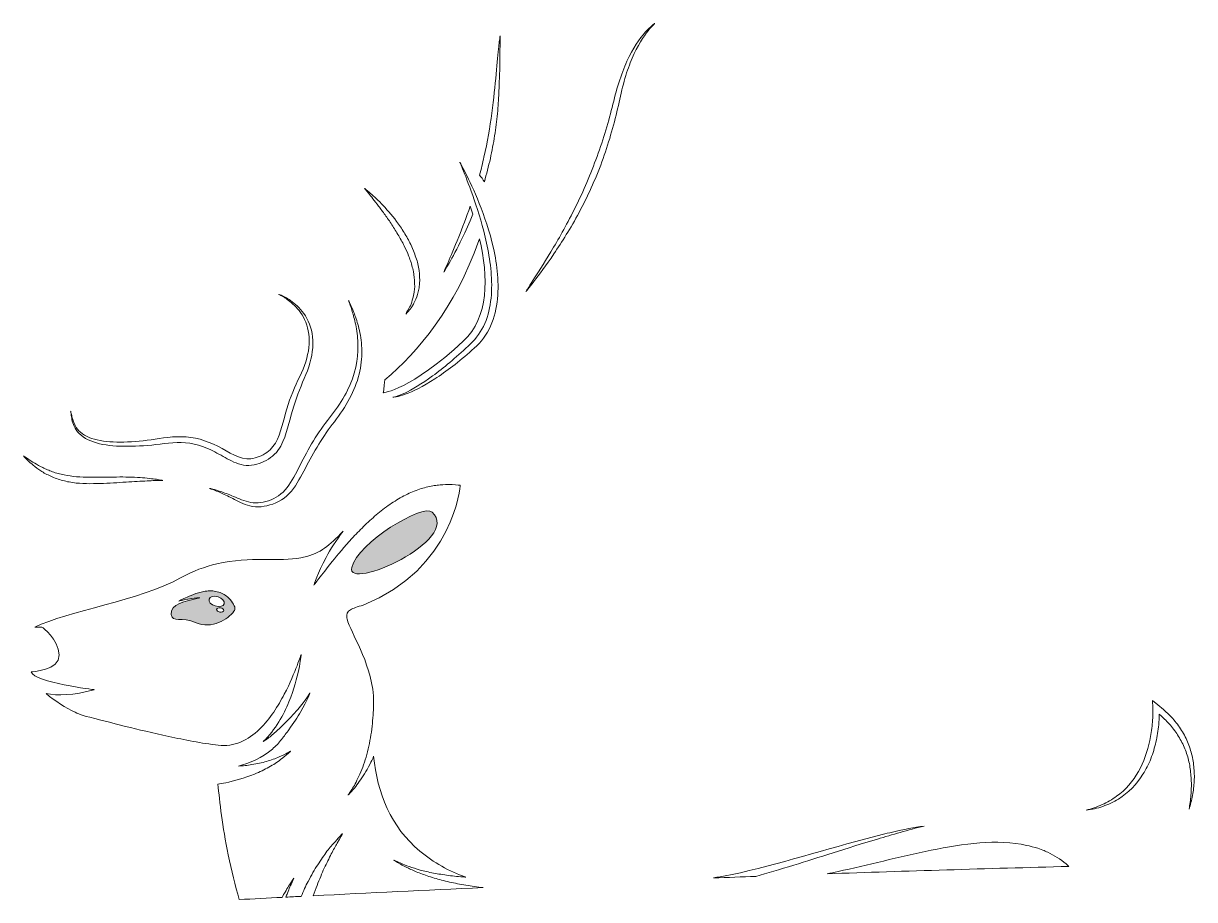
# Model space of a CAD drawing. Header units: inches. Extents: x -622 to 5817, y -2318 to 2869.
# Drawn here: x 5100.9 to 5223.7, y -493.4 to -401.5 of the extents above; entities that cross this region are included whole.
import ezdxf

# ---------------------------------------------------------------- set-up
doc = ezdxf.new("R2010")
doc.units = ezdxf.units.IN
doc.header["$MEASUREMENT"] = 0
doc.layers.add('Layer 1', color=7, linetype='Continuous')

# ---------------------------------------------------------------- blocks, each defined once
blk = doc.blocks.new('block 2')
at = {"layer": 'Layer 1', "true_color": 0x3e9984}
h = blk.add_hatch(color=125, dxfattribs=at)
h.dxf.hatch_style = 2
edge = h.paths.add_edge_path()
edge.add_spline(control_points=[(5143.78, -452.74), (5142.8, -451.84), (5135.96, -455.96), (5135.35, -458.55), (5134.74, -461.13), (5146.96, -455.65), (5143.78, -452.74)], knot_values=[0, 0, 0, 0, 1, 1, 1, 2, 2, 2, 2], degree=3, periodic=1)
h = blk.add_hatch(color=125, dxfattribs=at)
h.dxf.hatch_style = 2
edge = h.paths.add_edge_path()
edge.add_spline(control_points=[(5122.97, -462.45), (5122.96, -462.43), (5122.96, -462.42), (5122.95, -462.41), (5122.85, -462.22), (5122.69, -461.97), (5122.43, -461.73), (5122.17, -461.49), (5121.81, -461.26), (5121.41, -461.13), (5121.2, -461.07), (5120.99, -461.03), (5120.78, -461.01), (5120.57, -461), (5120.35, -461), (5120.15, -461.02), (5119.92, -461.04), (5119.77, -461.09), (5119.56, -461.13), (5119.37, -461.18), (5119.19, -461.24), (5119.01, -461.29), (5118.67, -461.41), (5118.36, -461.54), (5118.09, -461.65), (5117.57, -461.88), (5117.24, -462.07), (5117.24, -462.07), (5117.24, -462.07), (5117.61, -461.97), (5118.16, -461.86), (5118.44, -461.81), (5118.76, -461.76), (5119.11, -461.74), (5119.21, -461.73), (5119.31, -461.73), (5119.42, -461.72), (5117.85, -462.13), (5116.29, -462.33), (5116.44, -463.48), (5116.57, -464.4), (5117.47, -463.65), (5119.05, -464.35), (5120.65, -465.07), (5122.41, -463.99), (5123.01, -463.15), (5123.1, -463.02), (5123.12, -462.88), (5123.09, -462.74), (5123.09, -462.74), (5123.1, -462.73), (5123.1, -462.73), (5123.1, -462.73), (5123.1, -462.72), (5123.09, -462.69), (5123.06, -462.61), (5123.03, -462.53), (5122.97, -462.45)], knot_values=[0, 0, 0, 0, 1, 1, 1, 2, 2, 2, 3, 3, 3, 4, 4, 4, 5, 5, 5, 6, 6, 6, 7, 7, 7, 8, 8, 8, 9, 9, 9, 10, 10, 10, 11, 11, 11, 12, 12, 12, 13, 13, 13, 14, 14, 14, 15, 15, 15, 16, 16, 16, 17, 17, 17, 18, 18, 18, 19, 19, 19, 19], degree=3, periodic=1)
edge = h.paths.add_edge_path()
edge.add_spline(control_points=[(5121.53, -463.23), (5121.33, -463.19), (5121.18, -463.07), (5121.19, -462.95), (5121.21, -462.82), (5121.39, -462.75), (5121.6, -462.78), (5121.81, -462.81), (5121.96, -462.93), (5121.94, -463.06), (5121.92, -463.18), (5121.74, -463.25), (5121.53, -463.23)], knot_values=[0, 0, 0, 0, 1, 1, 1, 2, 2, 2, 3, 3, 3, 4, 4, 4, 4], degree=3, periodic=1)
edge = h.paths.add_edge_path()
edge.add_spline(control_points=[(5121.05, -462.59), (5120.61, -462.46), (5120.32, -462.13), (5120.4, -461.87), (5120.48, -461.61), (5120.9, -461.5), (5121.34, -461.63), (5121.78, -461.77), (5122.07, -462.09), (5121.99, -462.36), (5121.91, -462.62), (5121.49, -462.72), (5121.05, -462.59)], knot_values=[0, 0, 0, 0, 1, 1, 1, 2, 2, 2, 3, 3, 3, 4, 4, 4, 4], degree=3, periodic=1)
at = {"layer": 'Layer 1', "lineweight": 0}
for points, knots in [([(5153.62, -429.61), (5153.62, -429.61), (5153.88, -429.19), (5154.35, -428.46), (5154.81, -427.74), (5155.47, -426.7), (5156.23, -425.44), (5156.61, -424.81), (5157.02, -424.12), (5157.43, -423.38), (5157.83, -422.64), (5158.25, -421.86), (5158.66, -421.04), (5159.5, -419.4), (5160.28, -417.61), (5160.95, -415.77), (5161.29, -414.86), (5161.61, -413.93), (5161.89, -413.01), (5162.18, -412.09), (5162.44, -411.19), (5162.65, -410.28), (5162.87, -409.39), (5163.09, -408.52), (5163.35, -407.7), (5163.61, -406.89), (5163.9, -406.13), (5164.21, -405.45), (5164.82, -404.08), (5165.56, -403.06), (5166.13, -402.41), (5166.41, -402.08), (5166.67, -401.85), (5166.84, -401.7), (5167.02, -401.55), (5167.12, -401.47), (5167.12, -401.47), (5167.12, -401.47), (5167.03, -401.56), (5166.87, -401.73), (5166.71, -401.9), (5166.49, -402.15), (5166.23, -402.49), (5165.71, -403.17), (5165.1, -404.24), (5164.56, -405.6), (5164.3, -406.28), (5164.04, -407.03), (5163.83, -407.84), (5163.61, -408.65), (5163.44, -409.52), (5163.23, -410.42), (5163.03, -411.32), (5162.77, -412.26), (5162.5, -413.19), (5162.23, -414.13), (5161.92, -415.07), (5161.59, -416.01), (5160.89, -417.86), (5160.06, -419.67), (5159.19, -421.31), (5158.76, -422.14), (5158.3, -422.91), (5157.85, -423.63), (5157.41, -424.36), (5156.97, -425.03), (5156.56, -425.64), (5155.73, -426.88), (5154.97, -427.85), (5154.46, -428.54), (5153.92, -429.22), (5153.62, -429.61), (5153.62, -429.61)], [0, 0, 0, 0, 1, 1, 1, 2, 2, 2, 3, 3, 3, 4, 4, 4, 5, 5, 5, 6, 6, 6, 7, 7, 7, 8, 8, 8, 9, 9, 9, 10, 10, 10, 11, 11, 11, 12, 12, 12, 13, 13, 13, 14, 14, 14, 15, 15, 15, 16, 16, 16, 17, 17, 17, 18, 18, 18, 19, 19, 19, 20, 20, 20, 21, 21, 21, 22, 22, 22, 23, 23, 23, 24, 24, 24, 24]), ([(5148.76, -417.38), (5148.93, -416.75), (5149.09, -416.13), (5149.22, -415.49), (5149.93, -412.38), (5150.28, -409.2), (5150.49, -406.79), (5150.61, -405.59), (5150.71, -404.59), (5150.78, -403.89), (5150.85, -403.19), (5150.9, -402.79), (5150.9, -402.79), (5150.9, -402.79), (5150.9, -403.19), (5150.9, -403.89), (5150.89, -404.6), (5150.9, -405.61), (5150.86, -406.81), (5150.83, -407.42), (5150.81, -408.07), (5150.78, -408.76), (5150.73, -409.46), (5150.71, -410.18), (5150.63, -410.94), (5150.55, -411.7), (5150.46, -412.48), (5150.34, -413.26), (5150.21, -414.05), (5150.06, -414.85), (5149.89, -415.64), (5149.7, -416.46), (5149.49, -417.28), (5149.26, -418.08), (5149.1, -417.84), (5148.93, -417.61), (5148.76, -417.38)], [0, 0, 0, 0, 1, 1, 1, 2, 2, 2, 3, 3, 3, 4, 4, 4, 5, 5, 5, 6, 6, 6, 7, 7, 7, 8, 8, 8, 9, 9, 9, 10, 10, 10, 11, 11, 11, 12, 12, 12, 12]), ([(5150.21, -425.05), (5150.6, -426.81), (5150.84, -428.77), (5150.59, -430.73), (5150.46, -431.7), (5150.2, -432.68), (5149.75, -433.55), (5149.32, -434.43), (5148.64, -435.19), (5147.95, -435.77), (5147.29, -436.37), (5146.61, -436.93), (5145.95, -437.43), (5145.3, -437.93), (5144.66, -438.38), (5144.06, -438.77), (5142.85, -439.57), (5141.75, -440.08), (5140.96, -440.37), (5140.17, -440.66), (5139.68, -440.69), (5139.68, -440.69), (5139.68, -440.69), (5140.16, -440.6), (5140.91, -440.25), (5141.67, -439.91), (5142.69, -439.29), (5143.84, -438.46), (5145, -437.63), (5146.25, -436.55), (5147.55, -435.33), (5148.21, -434.74), (5148.76, -434.06), (5149.16, -433.26), (5149.57, -432.46), (5149.8, -431.55), (5149.92, -430.64), (5150.17, -428.8), (5149.95, -426.91), (5149.62, -425.17), (5149.28, -423.44), (5148.83, -421.84), (5148.37, -420.49), (5147.91, -419.14), (5147.5, -418.02), (5147.18, -417.24), (5146.87, -416.47), (5146.69, -416.03), (5146.69, -416.03), (5146.69, -416.03), (5146.92, -416.44), (5147.3, -417.19), (5147.67, -417.94), (5148.2, -419.01), (5148.73, -420.36), (5149.25, -421.69), (5149.82, -423.28), (5150.21, -425.05)], [0, 0, 0, 0, 1, 1, 1, 2, 2, 2, 3, 3, 3, 4, 4, 4, 5, 5, 5, 6, 6, 6, 7, 7, 7, 8, 8, 8, 9, 9, 9, 10, 10, 10, 11, 11, 11, 12, 12, 12, 13, 13, 13, 14, 14, 14, 15, 15, 15, 16, 16, 16, 17, 17, 17, 18, 18, 18, 19, 19, 19, 19]), ([(5141.82, -427.5), (5141.72, -427.09), (5141.62, -426.66), (5141.46, -426.23), (5141.38, -426.02), (5141.3, -425.81), (5141.22, -425.59), (5141.22, -425.59), (5140.93, -424.97), (5140.93, -424.97), (5140.75, -424.54), (5140.5, -424.15), (5140.28, -423.75), (5140.03, -423.36), (5139.82, -422.96), (5139.57, -422.6), (5139.33, -422.24), (5139.09, -421.89), (5138.85, -421.56), (5138.62, -421.23), (5138.38, -420.93), (5138.17, -420.64), (5137.74, -420.08), (5137.38, -419.61), (5137.12, -419.29), (5136.85, -418.97), (5136.7, -418.78), (5136.7, -418.78), (5136.7, -418.78), (5136.89, -418.93), (5137.21, -419.2), (5137.52, -419.48), (5137.97, -419.87), (5138.47, -420.39), (5138.96, -420.91), (5139.53, -421.53), (5140.06, -422.26), (5140.34, -422.61), (5140.59, -423.01), (5140.85, -423.41), (5141.08, -423.82), (5141.34, -424.23), (5141.54, -424.67), (5141.54, -424.67), (5141.84, -425.34), (5141.84, -425.34), (5141.92, -425.57), (5142, -425.8), (5142.08, -426.02), (5142.18, -426.25), (5142.23, -426.48), (5142.28, -426.71), (5142.32, -426.95), (5142.39, -427.17), (5142.42, -427.4), (5142.46, -427.86), (5142.52, -428.31), (5142.46, -428.73), (5142.44, -428.94), (5142.44, -429.15), (5142.4, -429.35), (5142.35, -429.54), (5142.3, -429.73), (5142.25, -429.91), (5142.19, -430.27), (5142, -430.56), (5141.87, -430.83), (5141.79, -430.96), (5141.74, -431.09), (5141.67, -431.19), (5141.59, -431.29), (5141.52, -431.38), (5141.45, -431.47), (5141.19, -431.79), (5141.03, -431.97), (5141.03, -431.97), (5141.03, -431.97), (5141.14, -431.75), (5141.34, -431.39), (5141.39, -431.31), (5141.44, -431.21), (5141.5, -431.1), (5141.56, -430.99), (5141.59, -430.86), (5141.64, -430.72), (5141.71, -430.45), (5141.85, -430.16), (5141.87, -429.82), (5141.9, -429.65), (5141.92, -429.47), (5141.95, -429.29), (5141.97, -429.11), (5141.95, -428.91), (5141.95, -428.72), (5141.98, -428.33), (5141.87, -427.92), (5141.82, -427.5)], [0, 0, 0, 0, 1, 1, 1, 2, 2, 2, 3, 3, 3, 4, 4, 4, 5, 5, 5, 6, 6, 6, 7, 7, 7, 8, 8, 8, 9, 9, 9, 10, 10, 10, 11, 11, 11, 12, 12, 12, 13, 13, 13, 14, 14, 14, 15, 15, 15, 16, 16, 16, 17, 17, 17, 18, 18, 18, 19, 19, 19, 20, 20, 20, 21, 21, 21, 22, 22, 22, 23, 23, 23, 24, 24, 24, 25, 25, 25, 26, 26, 26, 27, 27, 27, 28, 28, 28, 29, 29, 29, 30, 30, 30, 31, 31, 31, 32, 32, 32, 32]), ([(5148.05, -421.5), (5147.68, -422.42), (5147.28, -423.27), (5146.93, -424.02), (5146.41, -425.11), (5145.9, -425.99), (5145.57, -426.61), (5145.22, -427.22), (5145.02, -427.57), (5145.02, -427.57), (5145.02, -427.57), (5145.17, -427.2), (5145.45, -426.55), (5145.73, -425.9), (5146.12, -424.97), (5146.57, -423.86), (5146.96, -422.92), (5147.37, -421.82), (5147.77, -420.65), (5147.87, -420.93), (5147.96, -421.21), (5148.05, -421.5)], [0, 0, 0, 0, 1, 1, 1, 2, 2, 2, 3, 3, 3, 4, 4, 4, 5, 5, 5, 6, 6, 6, 7, 7, 7, 7]), ([(5148.69, -424.26), (5148.71, -424.19), (5148.74, -424.13), (5148.76, -424.06), (5149.7, -428.1), (5149.73, -432.31), (5147.05, -434.8), (5141.51, -439.95), (5138.66, -440.23), (5138.66, -440.23), (5138.66, -440.23), (5138.76, -439.71), (5138.82, -438.88), (5142.33, -435.9), (5146.15, -431.38), (5148.69, -424.26)], [0, 0, 0, 0, 1, 1, 1, 2, 2, 2, 3, 3, 3, 4, 4, 4, 5, 5, 5, 5]), ([(5117.49, -445.44), (5116.29, -445.39), (5115.11, -445.68), (5113.95, -445.74), (5112.81, -445.84), (5111.71, -445.87), (5110.7, -445.81), (5109.7, -445.75), (5108.77, -445.6), (5107.99, -445.27), (5107.22, -444.96), (5106.64, -444.45), (5106.35, -443.92), (5106.06, -443.4), (5106.01, -442.93), (5105.96, -442.62), (5105.91, -442.31), (5105.89, -442.15), (5105.89, -442.15), (5105.89, -442.15), (5105.93, -442.31), (5106, -442.61), (5106.07, -442.91), (5106.17, -443.37), (5106.48, -443.85), (5106.78, -444.33), (5107.34, -444.76), (5108.09, -445.01), (5108.84, -445.26), (5109.74, -445.37), (5110.72, -445.4), (5111.7, -445.41), (5112.77, -445.34), (5113.9, -445.2), (5115.01, -445.09), (5116.2, -444.79), (5117.51, -444.83), (5118.8, -444.84), (5120.13, -445.22), (5121.32, -445.84), (5122.5, -446.43), (5123.61, -447.27), (5124.79, -447.14), (5125.35, -447.08), (5125.98, -446.82), (5126.46, -446.49), (5126.95, -446.15), (5127.3, -445.65), (5127.56, -445.09), (5128.05, -443.95), (5128.3, -442.65), (5128.7, -441.46), (5129.06, -440.26), (5129.6, -439.13), (5130.09, -438.12), (5130.55, -437.1), (5130.84, -436.08), (5130.89, -435.11), (5130.95, -434.15), (5130.76, -433.26), (5130.42, -432.55), (5130.08, -431.83), (5129.62, -431.29), (5129.19, -430.91), (5128.77, -430.52), (5128.39, -430.27), (5128.12, -430.11), (5127.85, -429.95), (5127.7, -429.89), (5127.7, -429.89), (5127.7, -429.89), (5127.85, -429.94), (5128.14, -430.08), (5128.42, -430.22), (5128.83, -430.43), (5129.28, -430.81), (5129.74, -431.17), (5130.25, -431.7), (5130.65, -432.43), (5131.06, -433.15), (5131.31, -434.1), (5131.28, -435.12), (5131.27, -436.15), (5131, -437.25), (5130.56, -438.32), (5130.08, -439.39), (5129.64, -440.46), (5129.27, -441.64), (5128.89, -442.82), (5128.67, -444.08), (5128.15, -445.35), (5127.88, -445.98), (5127.45, -446.61), (5126.85, -447.03), (5126.25, -447.45), (5125.62, -447.73), (5124.86, -447.83), (5124.11, -447.92), (5123.37, -447.68), (5122.76, -447.38), (5122.14, -447.07), (5121.58, -446.72), (5121.02, -446.43), (5119.89, -445.83), (5118.69, -445.47), (5117.49, -445.44)], [0, 0, 0, 0, 1, 1, 1, 2, 2, 2, 3, 3, 3, 4, 4, 4, 5, 5, 5, 6, 6, 6, 7, 7, 7, 8, 8, 8, 9, 9, 9, 10, 10, 10, 11, 11, 11, 12, 12, 12, 13, 13, 13, 14, 14, 14, 15, 15, 15, 16, 16, 16, 17, 17, 17, 18, 18, 18, 19, 19, 19, 20, 20, 20, 21, 21, 21, 22, 22, 22, 23, 23, 23, 24, 24, 24, 25, 25, 25, 26, 26, 26, 27, 27, 27, 28, 28, 28, 29, 29, 29, 30, 30, 30, 31, 31, 31, 32, 32, 32, 33, 33, 33, 34, 34, 34, 35, 35, 35, 35]), ([(5120.79, -450.33), (5121.01, -450.39), (5121.33, -450.48), (5121.74, -450.63), (5122.14, -450.76), (5122.63, -450.96), (5123.17, -451.19), (5123.72, -451.41), (5124.33, -451.69), (5125.02, -451.76), (5125.7, -451.84), (5126.46, -451.66), (5127.18, -451.32), (5127.9, -450.99), (5128.48, -450.39), (5128.95, -449.65), (5129.43, -448.9), (5129.82, -448.04), (5130.27, -447.19), (5130.71, -446.33), (5131.19, -445.47), (5131.73, -444.64), (5132.26, -443.82), (5132.89, -443.04), (5133.46, -442.29), (5134.03, -441.54), (5134.52, -440.76), (5134.91, -439.96), (5135.7, -438.36), (5136.06, -436.7), (5136.01, -435.26), (5136.01, -434.54), (5135.91, -433.89), (5135.82, -433.31), (5135.7, -432.73), (5135.58, -432.23), (5135.45, -431.83), (5135.34, -431.42), (5135.21, -431.11), (5135.14, -430.89), (5135.07, -430.68), (5135.03, -430.56), (5135.03, -430.56), (5135.03, -430.56), (5135.08, -430.67), (5135.18, -430.88), (5135.27, -431.09), (5135.43, -431.38), (5135.57, -431.79), (5135.74, -432.18), (5135.9, -432.68), (5136.06, -433.25), (5136.2, -433.84), (5136.36, -434.5), (5136.39, -435.25), (5136.45, -435.99), (5136.41, -436.8), (5136.26, -437.64), (5136.1, -438.49), (5135.85, -439.37), (5135.44, -440.21), (5135.05, -441.05), (5134.54, -441.88), (5133.97, -442.67), (5133.39, -443.46), (5132.81, -444.2), (5132.29, -445.02), (5131.77, -445.82), (5131.28, -446.65), (5130.83, -447.49), (5130.38, -448.33), (5129.97, -449.18), (5129.45, -449.97), (5128.95, -450.77), (5128.22, -451.45), (5127.39, -451.78), (5126.58, -452.11), (5125.74, -452.27), (5124.97, -452.15), (5124.2, -452.03), (5123.59, -451.68), (5123.07, -451.42), (5122.54, -451.15), (5122.08, -450.92), (5121.69, -450.75), (5120.91, -450.41), (5120.45, -450.25), (5120.45, -450.25), (5120.45, -450.25), (5120.57, -450.28), (5120.79, -450.33)], [0, 0, 0, 0, 1, 1, 1, 2, 2, 2, 3, 3, 3, 4, 4, 4, 5, 5, 5, 6, 6, 6, 7, 7, 7, 8, 8, 8, 9, 9, 9, 10, 10, 10, 11, 11, 11, 12, 12, 12, 13, 13, 13, 14, 14, 14, 15, 15, 15, 16, 16, 16, 17, 17, 17, 18, 18, 18, 19, 19, 19, 20, 20, 20, 21, 21, 21, 22, 22, 22, 23, 23, 23, 24, 24, 24, 25, 25, 25, 26, 26, 26, 27, 27, 27, 28, 28, 28, 29, 29, 29, 30, 30, 30, 30]), ([(5115.54, -449.41), (5115.54, -449.41), (5115.3, -449.42), (5114.88, -449.44), (5114.46, -449.43), (5113.86, -449.48), (5113.15, -449.51), (5112.44, -449.55), (5111.61, -449.6), (5110.72, -449.66), (5109.83, -449.72), (5108.87, -449.76), (5107.91, -449.76), (5107.42, -449.76), (5106.94, -449.73), (5106.46, -449.69), (5105.98, -449.63), (5105.51, -449.55), (5105.06, -449.43), (5104.84, -449.38), (5104.62, -449.3), (5104.41, -449.23), (5104.2, -449.15), (5104, -449.08), (5103.81, -448.98), (5103.62, -448.89), (5103.43, -448.8), (5103.25, -448.72), (5103.09, -448.61), (5102.92, -448.51), (5102.77, -448.41), (5102.45, -448.23), (5102.2, -448.01), (5101.97, -447.82), (5101.74, -447.64), (5101.55, -447.47), (5101.4, -447.32), (5101.1, -447.02), (5100.94, -446.85), (5100.94, -446.85), (5100.94, -446.85), (5101.14, -446.98), (5101.49, -447.21), (5101.65, -447.34), (5101.86, -447.48), (5102.12, -447.62), (5102.37, -447.76), (5102.64, -447.93), (5102.96, -448.07), (5103.12, -448.15), (5103.28, -448.23), (5103.45, -448.31), (5103.63, -448.37), (5103.81, -448.44), (5104, -448.51), (5104.18, -448.59), (5104.38, -448.64), (5104.58, -448.69), (5104.78, -448.74), (5104.98, -448.81), (5105.2, -448.84), (5105.62, -448.94), (5106.07, -448.98), (5106.52, -449.03), (5106.98, -449.06), (5107.44, -449.09), (5107.91, -449.08), (5108.85, -449.1), (5109.8, -449.06), (5110.7, -449.06), (5111.6, -449.05), (5112.44, -449.07), (5113.16, -449.12), (5113.88, -449.17), (5114.47, -449.25), (5114.89, -449.3), (5115.3, -449.36), (5115.54, -449.41), (5115.54, -449.41)], [0, 0, 0, 0, 1, 1, 1, 2, 2, 2, 3, 3, 3, 4, 4, 4, 5, 5, 5, 6, 6, 6, 7, 7, 7, 8, 8, 8, 9, 9, 9, 10, 10, 10, 11, 11, 11, 12, 12, 12, 13, 13, 13, 14, 14, 14, 15, 15, 15, 16, 16, 16, 17, 17, 17, 18, 18, 18, 19, 19, 19, 20, 20, 20, 21, 21, 21, 22, 22, 22, 23, 23, 23, 24, 24, 24, 25, 25, 25, 26, 26, 26, 26]), ([(5128.63, -478), (5128.42, -478.12), (5128.11, -478.28), (5127.74, -478.43), (5127.55, -478.52), (5127.34, -478.59), (5127.12, -478.67), (5126.91, -478.76), (5126.67, -478.83), (5126.43, -478.89), (5125.95, -479.04), (5125.42, -479.15), (5124.89, -479.23), (5124.41, -479.31), (5123.93, -479.36), (5123.47, -479.38), (5124.64, -479.08), (5125.96, -478.53), (5127.04, -477.6), (5127.39, -477.29), (5127.75, -476.93), (5128, -476.59), (5128.26, -476.25), (5128.53, -475.9), (5128.77, -475.57), (5129.26, -474.89), (5129.68, -474.24), (5130.01, -473.67), (5130.69, -472.53), (5130.98, -471.71), (5130.98, -471.71), (5130.98, -471.71), (5130.54, -472.47), (5129.69, -473.45), (5129.27, -473.94), (5128.76, -474.49), (5128.18, -475.06), (5127.89, -475.34), (5127.59, -475.61), (5127.27, -475.9), (5126.94, -476.19), (5126.66, -476.43), (5126.32, -476.66), (5126.24, -476.71), (5126.15, -476.76), (5126.06, -476.82), (5126.22, -476.66), (5126.38, -476.5), (5126.53, -476.34), (5127.15, -475.67), (5127.62, -474.93), (5128.02, -474.23), (5128.42, -473.52), (5128.71, -472.81), (5128.97, -472.16), (5129.46, -470.85), (5129.72, -469.72), (5129.87, -468.93), (5130.02, -468.13), (5130.05, -467.67), (5130.05, -467.67), (5130.05, -467.67), (5129.91, -468.11), (5129.62, -468.86), (5129.33, -469.6), (5128.9, -470.66), (5128.28, -471.85), (5127.65, -473.04), (5126.84, -474.4), (5125.68, -475.53), (5125.11, -476.09), (5124.44, -476.56), (5123.71, -476.87), (5122.98, -477.18), (5122.18, -477.29), (5121.37, -477.2), (5120.98, -477.16), (5120.48, -477.07), (5120.05, -477.02), (5119.61, -476.95), (5119.17, -476.87), (5118.74, -476.8), (5117.86, -476.63), (5117, -476.45), (5116.17, -476.29), (5114.52, -475.92), (5112.97, -475.55), (5111.64, -475.22), (5108.98, -474.54), (5107.21, -474.09), (5107.21, -474.09), (5106.89, -473.97), (5106.6, -473.85), (5106.36, -473.73), (5105.37, -473.27), (5104.29, -472.58), (5103.31, -471.78), (5104.54, -472.03), (5106.18, -471.96), (5108.36, -471.38), (5108.44, -471.36), (5102.12, -470.65), (5101.74, -469.49), (5101.74, -469.49), (5104.81, -469.39), (5104.69, -467.73), (5104.57, -466.06), (5102.94, -464.83), (5102.94, -464.83), (5102.94, -464.83), (5102.6, -464.8), (5102.12, -464.81), (5105.58, -463.14), (5113.16, -461.99), (5117.39, -459.65), (5118.71, -458.91), (5120, -458.46), (5121.23, -458.17), (5124.74, -457.36), (5127.8, -457.98), (5130.03, -457.53), (5130.12, -457.51), (5130.22, -457.49), (5130.31, -457.47), (5132.17, -457.04), (5132.95, -456.28), (5134.45, -454.75), (5133.71, -455.7), (5133.12, -456.65), (5132.67, -457.49), (5131.74, -459.17), (5131.39, -460.4), (5131.39, -460.4), (5131.39, -460.4), (5132.15, -459.38), (5133.31, -457.92), (5133.9, -457.2), (5134.59, -456.37), (5135.37, -455.52), (5135.75, -455.09), (5136.18, -454.68), (5136.6, -454.25), (5137.02, -453.83), (5137.47, -453.42), (5137.93, -453.03), (5138.39, -452.64), (5138.86, -452.26), (5139.35, -451.94), (5139.84, -451.61), (5140.32, -451.3), (5140.82, -451.04), (5141.31, -450.79), (5141.8, -450.56), (5142.28, -450.4), (5142.77, -450.23), (5143.23, -450.11), (5143.68, -450.02), (5143.9, -449.98), (5144.11, -449.95), (5144.32, -449.92), (5144.52, -449.9), (5144.72, -449.88), (5144.9, -449.87), (5145.28, -449.84), (5145.6, -449.87), (5145.88, -449.86), (5146.43, -449.9), (5146.74, -449.92), (5146.74, -449.92), (5146.74, -449.92), (5146.09, -458.7), (5136.55, -462.5), (5135.96, -462.67), (5135.49, -462.82), (5135.22, -462.98), (5134.89, -463.19), (5134.78, -463.46), (5134.84, -463.81), (5134.84, -463.81), (5134.84, -463.81), (5134.84, -463.81), (5134.84, -463.81), (5134.84, -463.82), (5134.84, -463.83), (5134.85, -463.86), (5134.86, -463.9), (5134.87, -463.94), (5135.28, -465.54), (5137.28, -468.23), (5137.64, -472.02), (5137.65, -472.62), (5137.65, -473.31), (5137.59, -474.05), (5137.55, -474.81), (5137.45, -475.61), (5137.32, -476.41), (5137.24, -476.8), (5137.18, -477.21), (5137.08, -477.59), (5136.97, -477.97), (5136.9, -478.37), (5136.77, -478.72), (5136.65, -479.08), (5136.55, -479.44), (5136.41, -479.76), (5136.27, -480.08), (5136.16, -480.4), (5136.01, -480.67), (5135.87, -480.94), (5135.74, -481.19), (5135.63, -481.41), (5135.5, -481.63), (5135.37, -481.81), (5135.28, -481.96), (5135.08, -482.27), (5134.97, -482.44), (5134.97, -482.44), (5134.97, -482.44), (5135.11, -482.29), (5135.35, -482.02), (5135.47, -481.88), (5135.63, -481.72), (5135.78, -481.52), (5135.93, -481.32), (5136.1, -481.08), (5136.29, -480.83), (5136.48, -480.58), (5136.64, -480.28), (5136.83, -479.97), (5137.03, -479.66), (5137.19, -479.31), (5137.37, -478.96), (5137.48, -478.77), (5137.57, -478.57), (5137.65, -478.36), (5138.02, -482.17), (5139.5, -485.81), (5142.48, -488.3), (5143.96, -489.53), (5145.56, -490.41), (5147.31, -491.03), (5147.27, -491.03), (5147.24, -491.03), (5147.21, -491.02), (5146.63, -490.99), (5146.06, -490.92), (5145.51, -490.87), (5144.96, -490.78), (5144.43, -490.7), (5143.93, -490.62), (5143.43, -490.51), (5142.96, -490.4), (5142.53, -490.3), (5142.11, -490.16), (5141.72, -490.04), (5141.38, -489.93), (5141.02, -489.83), (5140.75, -489.68), (5140.51, -489.58), (5140.03, -489.37), (5139.76, -489.25), (5139.76, -489.25), (5139.76, -489.25), (5140.01, -489.4), (5140.47, -489.66), (5140.7, -489.79), (5140.96, -489.97), (5141.3, -490.11), (5141.64, -490.25), (5142.02, -490.42), (5142.43, -490.6), (5142.86, -490.75), (5143.32, -490.91), (5143.81, -491.08), (5144.32, -491.22), (5144.84, -491.36), (5145.39, -491.51), (5145.95, -491.62), (5146.52, -491.75), (5147.11, -491.85), (5147.7, -491.94), (5148.29, -492.05), (5148.9, -492.11), (5148.98, -492.12), (5149.06, -492.12), (5149.14, -492.13), (5143.09, -492.4), (5137.15, -492.69), (5131.33, -492.99), (5131.45, -492.62), (5131.57, -492.24), (5131.72, -491.91), (5131.85, -491.58), (5131.98, -491.27), (5132.11, -490.97), (5132.22, -490.66), (5132.34, -490.37), (5132.48, -490.1), (5132.76, -489.56), (5132.99, -489.06), (5133.2, -488.6), (5133.44, -488.17), (5133.66, -487.8), (5133.84, -487.48), (5134.19, -486.86), (5134.38, -486.49), (5134.38, -486.49), (5134.38, -486.49), (5134.1, -486.78), (5133.61, -487.32), (5133.38, -487.6), (5133.07, -487.92), (5132.76, -488.32), (5132.47, -488.74), (5132.14, -489.21), (5131.8, -489.73), (5131.43, -490.24), (5131.14, -490.85), (5130.79, -491.48), (5130.52, -491.96), (5130.3, -492.51), (5130.07, -493.05), (5129.53, -493.08), (5129, -493.11), (5128.46, -493.14), (5128.51, -493.01), (5128.56, -492.84), (5128.61, -492.72), (5128.8, -492.24), (5128.97, -491.84), (5129.1, -491.56), (5129.22, -491.29), (5129.29, -491.13), (5129.29, -491.13), (5129.29, -491.13), (5129.2, -491.27), (5129.03, -491.53), (5128.86, -491.78), (5128.63, -492.15), (5128.37, -492.6), (5128.28, -492.76), (5128.16, -492.98), (5128.06, -493.16), (5126.56, -493.23), (5125.06, -493.31), (5123.57, -493.39), (5123.14, -491.9), (5122.73, -490.33), (5122.41, -488.71), (5121.81, -485.7), (5121.5, -483.15), (5121.33, -481.27), (5121.56, -481.24), (5121.83, -481.19), (5122.15, -481.13), (5123, -480.95), (5124.12, -480.66), (5125.17, -480.22), (5125.7, -480), (5126.22, -479.76), (5126.68, -479.49), (5126.91, -479.37), (5127.13, -479.24), (5127.33, -479.1), (5127.54, -478.96), (5127.73, -478.85), (5127.9, -478.71), (5128.24, -478.46), (5128.5, -478.24), (5128.68, -478.07), (5128.86, -477.91), (5128.96, -477.81), (5128.96, -477.81), (5128.96, -477.81), (5128.84, -477.88), (5128.63, -478)], [0, 0, 0, 0, 1, 1, 1, 2, 2, 2, 3, 3, 3, 4, 4, 4, 5, 5, 5, 6, 6, 6, 7, 7, 7, 8, 8, 8, 9, 9, 9, 10, 10, 10, 11, 11, 11, 12, 12, 12, 13, 13, 13, 14, 14, 14, 15, 15, 15, 16, 16, 16, 17, 17, 17, 18, 18, 18, 19, 19, 19, 20, 20, 20, 21, 21, 21, 22, 22, 22, 23, 23, 23, 24, 24, 24, 25, 25, 25, 26, 26, 26, 27, 27, 27, 28, 28, 28, 29, 29, 29, 30, 30, 30, 31, 31, 31, 32, 32, 32, 33, 33, 33, 34, 34, 34, 35, 35, 35, 36, 36, 36, 37, 37, 37, 38, 38, 38, 39, 39, 39, 40, 40, 40, 41, 41, 41, 42, 42, 42, 43, 43, 43, 44, 44, 44, 45, 45, 45, 46, 46, 46, 47, 47, 47, 48, 48, 48, 49, 49, 49, 50, 50, 50, 51, 51, 51, 52, 52, 52, 53, 53, 53, 54, 54, 54, 55, 55, 55, 56, 56, 56, 57, 57, 57, 58, 58, 58, 59, 59, 59, 60, 60, 60, 61, 61, 61, 62, 62, 62, 63, 63, 63, 64, 64, 64, 65, 65, 65, 66, 66, 66, 67, 67, 67, 68, 68, 68, 69, 69, 69, 70, 70, 70, 71, 71, 71, 72, 72, 72, 73, 73, 73, 74, 74, 74, 75, 75, 75, 76, 76, 76, 77, 77, 77, 78, 78, 78, 79, 79, 79, 80, 80, 80, 81, 81, 81, 82, 82, 82, 83, 83, 83, 84, 84, 84, 85, 85, 85, 86, 86, 86, 87, 87, 87, 88, 88, 88, 89, 89, 89, 90, 90, 90, 91, 91, 91, 92, 92, 92, 93, 93, 93, 94, 94, 94, 95, 95, 95, 96, 96, 96, 97, 97, 97, 98, 98, 98, 99, 99, 99, 100, 100, 100, 101, 101, 101, 102, 102, 102, 103, 103, 103, 104, 104, 104, 105, 105, 105, 106, 106, 106, 107, 107, 107, 108, 108, 108, 109, 109, 109, 110, 110, 110, 111, 111, 111, 112, 112, 112, 113, 113, 113, 114, 114, 114, 115, 115, 115, 116, 116, 116, 117, 117, 117, 118, 118, 118, 119, 119, 119, 120, 120, 120, 121, 121, 121, 122, 122, 122, 123, 123, 123, 124, 124, 124, 125, 125, 125, 125]), ([(5143.78, -452.74), (5142.8, -451.84), (5135.96, -455.96), (5135.35, -458.55), (5134.74, -461.13), (5146.96, -455.65), (5143.78, -452.74)], [0, 0, 0, 0, 1, 1, 1, 2, 2, 2, 2]), ([(5122.97, -462.45), (5122.96, -462.43), (5122.96, -462.42), (5122.95, -462.41), (5122.85, -462.22), (5122.69, -461.97), (5122.43, -461.73), (5122.17, -461.49), (5121.81, -461.26), (5121.41, -461.13), (5121.2, -461.07), (5120.99, -461.03), (5120.78, -461.01), (5120.57, -461), (5120.35, -461), (5120.15, -461.02), (5119.92, -461.04), (5119.77, -461.09), (5119.56, -461.13), (5119.37, -461.18), (5119.19, -461.24), (5119.01, -461.29), (5118.67, -461.41), (5118.36, -461.54), (5118.09, -461.65), (5117.57, -461.88), (5117.24, -462.07), (5117.24, -462.07), (5117.24, -462.07), (5117.61, -461.97), (5118.16, -461.86), (5118.44, -461.81), (5118.76, -461.76), (5119.11, -461.74), (5119.21, -461.73), (5119.31, -461.73), (5119.42, -461.72), (5117.85, -462.13), (5116.29, -462.33), (5116.44, -463.48), (5116.57, -464.4), (5117.47, -463.65), (5119.05, -464.35), (5120.65, -465.07), (5122.41, -463.99), (5123.01, -463.15), (5123.1, -463.02), (5123.12, -462.88), (5123.09, -462.74), (5123.09, -462.74), (5123.1, -462.73), (5123.1, -462.73), (5123.1, -462.73), (5123.1, -462.72), (5123.09, -462.69), (5123.06, -462.61), (5123.03, -462.53), (5122.97, -462.45)], [0, 0, 0, 0, 1, 1, 1, 2, 2, 2, 3, 3, 3, 4, 4, 4, 5, 5, 5, 6, 6, 6, 7, 7, 7, 8, 8, 8, 9, 9, 9, 10, 10, 10, 11, 11, 11, 12, 12, 12, 13, 13, 13, 14, 14, 14, 15, 15, 15, 16, 16, 16, 17, 17, 17, 18, 18, 18, 19, 19, 19, 19]), ([(5121.05, -462.59), (5120.61, -462.46), (5120.32, -462.13), (5120.4, -461.87), (5120.48, -461.61), (5120.9, -461.5), (5121.34, -461.63), (5121.78, -461.77), (5122.07, -462.09), (5121.99, -462.36), (5121.91, -462.62), (5121.49, -462.72), (5121.05, -462.59)], [0, 0, 0, 0, 1, 1, 1, 2, 2, 2, 3, 3, 3, 4, 4, 4, 4]), ([(5121.53, -463.23), (5121.33, -463.19), (5121.18, -463.07), (5121.19, -462.95), (5121.21, -462.82), (5121.39, -462.75), (5121.6, -462.78), (5121.81, -462.81), (5121.96, -462.93), (5121.94, -463.06), (5121.92, -463.18), (5121.74, -463.25), (5121.53, -463.23)], [0, 0, 0, 0, 1, 1, 1, 2, 2, 2, 3, 3, 3, 4, 4, 4, 4]), ([(5219.33, -473.26), (5219.33, -473.26), (5219.29, -472.49), (5219.29, -472.49), (5219.29, -472.49), (5219.87, -472.96), (5219.87, -472.96), (5219.87, -472.96), (5220.46, -473.46), (5220.46, -473.46), (5220.66, -473.61), (5220.84, -473.81), (5221.02, -473.98), (5221.21, -474.16), (5221.39, -474.35), (5221.55, -474.55), (5221.71, -474.75), (5221.88, -474.94), (5222.02, -475.16), (5222.17, -475.37), (5222.33, -475.58), (5222.45, -475.81), (5222.57, -476.03), (5222.72, -476.25), (5222.82, -476.49), (5222.92, -476.72), (5223.04, -476.95), (5223.12, -477.2), (5223.19, -477.44), (5223.3, -477.68), (5223.35, -477.93), (5223.41, -478.18), (5223.49, -478.43), (5223.52, -478.68), (5223.56, -478.93), (5223.62, -479.18), (5223.63, -479.44), (5223.68, -479.95), (5223.71, -480.46), (5223.68, -480.96), (5223.65, -481.47), (5223.58, -481.97), (5223.5, -482.46), (5223.41, -482.96), (5223.28, -483.45), (5223.14, -483.92), (5223.22, -483.43), (5223.29, -482.94), (5223.33, -482.44), (5223.37, -481.95), (5223.39, -481.45), (5223.37, -480.96), (5223.35, -480.47), (5223.31, -479.98), (5223.23, -479.49), (5223.2, -479.25), (5223.14, -479.01), (5223.08, -478.78), (5223.04, -478.54), (5222.95, -478.31), (5222.88, -478.08), (5222.82, -477.84), (5222.7, -477.62), (5222.62, -477.4), (5222.54, -477.17), (5222.4, -476.96), (5222.3, -476.75), (5222.2, -476.53), (5222.06, -476.33), (5221.94, -476.12), (5221.82, -475.91), (5221.66, -475.73), (5221.52, -475.53), (5221.39, -475.33), (5221.22, -475.15), (5221.06, -474.97), (5220.9, -474.79), (5220.74, -474.61), (5220.56, -474.45), (5220.38, -474.29), (5220.22, -474.1), (5220.03, -473.96), (5220.03, -473.96), (5220.01, -473.95), (5220.01, -473.95), (5220, -474.31), (5219.99, -474.68), (5219.95, -475.05), (5219.89, -475.66), (5219.8, -476.26), (5219.66, -476.86), (5219.53, -477.45), (5219.35, -478.04), (5219.13, -478.61), (5218.9, -479.18), (5218.63, -479.73), (5218.3, -480.25), (5217.65, -481.29), (5216.77, -482.19), (5215.74, -482.84), (5215.48, -483.01), (5215.2, -483.14), (5214.93, -483.27), (5214.66, -483.4), (5214.38, -483.52), (5214.09, -483.61), (5213.81, -483.72), (5213.52, -483.79), (5213.22, -483.86), (5212.93, -483.93), (5212.63, -483.96), (5212.34, -484.02), (5212.63, -483.93), (5212.92, -483.86), (5213.19, -483.76), (5213.47, -483.65), (5213.75, -483.56), (5214.02, -483.43), (5214.56, -483.2), (5215.07, -482.89), (5215.54, -482.55), (5216.49, -481.87), (5217.27, -480.98), (5217.82, -479.96), (5218.4, -478.96), (5218.78, -477.85), (5219.02, -476.71), (5219.14, -476.14), (5219.23, -475.57), (5219.28, -474.99), (5219.33, -474.41), (5219.35, -473.82), (5219.33, -473.26)], [0, 0, 0, 0, 1, 1, 1, 2, 2, 2, 3, 3, 3, 4, 4, 4, 5, 5, 5, 6, 6, 6, 7, 7, 7, 8, 8, 8, 9, 9, 9, 10, 10, 10, 11, 11, 11, 12, 12, 12, 13, 13, 13, 14, 14, 14, 15, 15, 15, 16, 16, 16, 17, 17, 17, 18, 18, 18, 19, 19, 19, 20, 20, 20, 21, 21, 21, 22, 22, 22, 23, 23, 23, 24, 24, 24, 25, 25, 25, 26, 26, 26, 27, 27, 27, 28, 28, 28, 29, 29, 29, 30, 30, 30, 31, 31, 31, 32, 32, 32, 33, 33, 33, 34, 34, 34, 35, 35, 35, 36, 36, 36, 37, 37, 37, 38, 38, 38, 39, 39, 39, 40, 40, 40, 41, 41, 41, 42, 42, 42, 43, 43, 43, 44, 44, 44, 44]), ([(5190.47, -487.04), (5188.84, -487.51), (5187.3, -488.03), (5185.83, -488.49), (5184.36, -488.94), (5182.97, -489.38), (5181.69, -489.78), (5180.21, -490.23), (5178.89, -490.62), (5177.73, -490.96), (5176.25, -491.01), (5174.76, -491.07), (5173.29, -491.12), (5174.23, -490.95), (5175.16, -490.78), (5176.11, -490.57), (5181.03, -489.43), (5186.06, -487.81), (5190.96, -486.57), (5191.33, -486.48), (5191.68, -486.39), (5192.03, -486.31), (5193.22, -486.04), (5194.33, -485.83), (5195.36, -485.68), (5193.66, -486.08), (5192.04, -486.58), (5190.47, -487.04)], [0, 0, 0, 0, 1, 1, 1, 2, 2, 2, 3, 3, 3, 4, 4, 4, 5, 5, 5, 6, 6, 6, 7, 7, 7, 8, 8, 8, 9, 9, 9, 9]), ([(5196.1, -488.22), (5197.79, -487.87), (5199.51, -487.57), (5201.2, -487.44), (5202.89, -487.3), (5204.59, -487.36), (5206.1, -487.7), (5206.42, -487.76), (5206.97, -487.92), (5207.27, -488.01), (5207.27, -488.01), (5207.8, -488.2), (5207.8, -488.2), (5207.98, -488.27), (5208.15, -488.36), (5208.32, -488.43), (5209, -488.76), (5209.65, -489.16), (5210.25, -489.64), (5210.35, -489.72), (5210.44, -489.82), (5210.54, -489.91), (5201.92, -490.14), (5193.46, -490.4), (5185.18, -490.69), (5185.57, -490.61), (5185.95, -490.54), (5186.35, -490.44), (5187.87, -490.11), (5189.46, -489.76), (5191.09, -489.35), (5192.72, -488.95), (5194.4, -488.58), (5196.1, -488.22)], [0, 0, 0, 0, 1, 1, 1, 2, 2, 2, 3, 3, 3, 4, 4, 4, 5, 5, 5, 6, 6, 6, 7, 7, 7, 8, 8, 8, 9, 9, 9, 10, 10, 10, 11, 11, 11, 11])]:
    blk.add_open_spline(points, degree=3, knots=knots, dxfattribs=at)

msp = doc.modelspace()

# ---------------------------------------------------------------- block references
at = {"layer": 'Layer 1'}
msp.add_blockref('block 2', (0, 0), dxfattribs=at)

doc.saveas('drawing.dxf')
